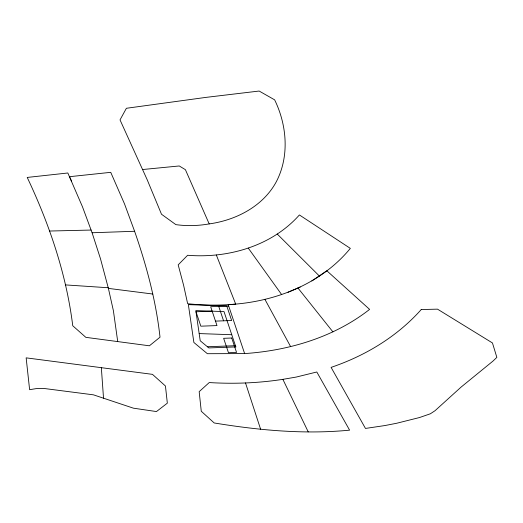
<?xml version="1.0" encoding="UTF-8"?>
<svg xmlns="http://www.w3.org/2000/svg" width="523" height="523" viewBox="0 0 523 523"><rect width="100%" height="100%" fill="white"/><g stroke="black" fill="none" stroke-linecap="round" stroke-linejoin="round"><path stroke-width="0.78" d="M311.813 280.982L326.816 270.757L369.604 309.387C334.047 337.224 289.212 350.547 244.627 353.587L228.224 304.628C273.934 302.287 320.723 284.505 350.332 248.379L299.398 214.953C271.816 246.052 228.172 258.558 187.639 255.27L178.186 264.854L183.612 285.296L187.652 303.719C203.61 305.386 219.725 305.589 235.703 304.105L216.332 254.976M288.029 292.265L300.222 287.049M209.193 223.903C235.991 220.209 263.043 206.33 276.249 181.847C289.605 156.429 286.97 125.095 274.634 99.841L259.153 91.041L205.82 97.402L126.389 108.281L120.022 119.898L147.185 179.722L161.502 214.247L175.865 224.629C186.946 226.165 198.191 225.838 209.193 223.903L185.404 169.674L179.245 165.968L142.537 169.537M282.871 379.345L296.221 377.063L316.807 371.99L349.606 430.154C304.406 434.561 258.865 430.285 214.201 422.963L201.27 411.261L199.171 391.668L209.239 382.561C233.801 384.059 258.539 383.117 282.871 379.345L308.237 431.893M212.155 311.172L196.001 311.773L200.825 326.182L216.986 325.581L210.664 306.707L226.819 306.105L231.65 320.514L215.489 321.115M207.409 346.749L235.442 345.71M92.1 232.761L134.601 231.277C146.545 265.619 156.044 300.987 160.018 337.198L149.395 345.801L85.837 337.342L72.749 325.757C66.362 274.157 49.384 224.302 27.222 177.434L67.833 172.989L82.49 206.827L92.1 232.761L100.488 258.761L108.398 288.389L152.814 294.037M49.626 231.035L91.08 230.055M244.627 353.587L207.37 353.705L193.876 342.48L188.365 304.628L228.695 306.04M199.171 333.576L231.761 334.72M65.447 284.904L108.254 287.748L113.399 310.74L117.721 341.584M103.521 398.199L133.424 408.175L156.449 411.562L167.34 403.155L165.445 386L152.468 374.357L26.15 357.85L29.615 389.687L36.107 388.635L43.899 388.452L93.493 394.845L103.521 398.199L101.344 367.689M277.21 233.997L319.39 276.052M297.96 288.023L332.909 331.883M248.255 248.065L281.551 294.449M264.886 299.313L290.631 346.638M71.507 180.997L69.539 176.689L110.739 172.335L124.539 203.963L134.601 231.277M218.738 306.406L223.569 320.815M245.496 382.908L260.611 429.226M421.244 309.544C397.075 336.649 365.329 355.777 331.092 367.381L365.466 428.435L384.902 425.552L396.65 423.264L419.505 417.537L430.351 413.791L435.005 410.732L461.136 387.053L492.993 361.073L496.85 357.372L492.45 342.951L437.503 309.152L421.244 309.544M231.722 338.015L223.641 338.316L228.473 352.724L236.553 352.424L231.722 338.015M235.847 346.919L208.827 347.926L200.217 340.767L195.824 310.603L224.007 311.59L235.847 346.919"/></g></svg>
